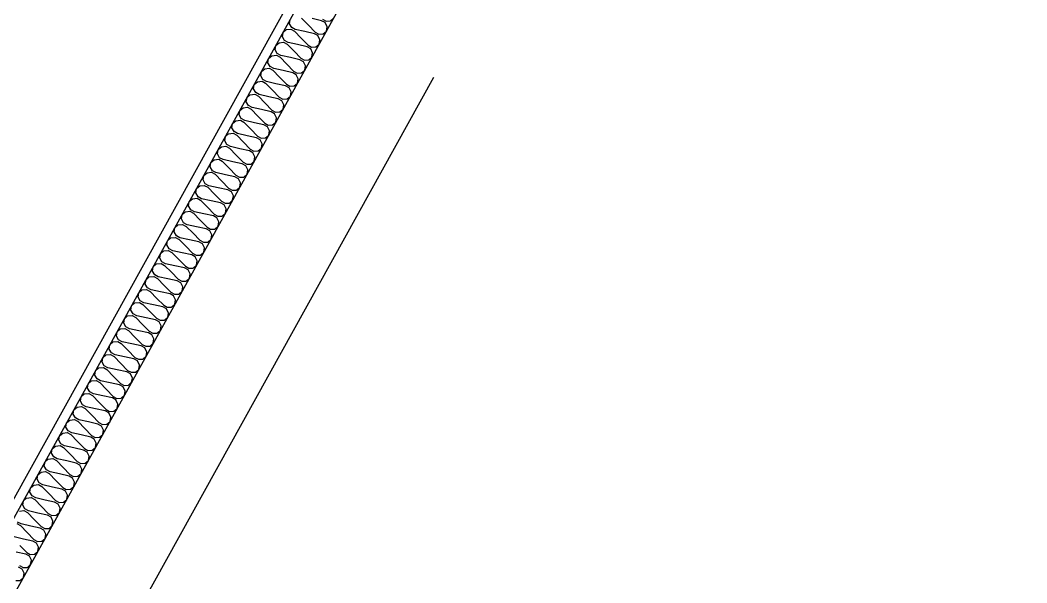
# Model space of a CAD drawing. Header units: millimetres. Extents: x -21000 to 567700, y 435000 to 850800.
# Drawn here: x 263850 to 266015, y 572703 to 573914 of the extents above; entities that cross this region are included whole.
import ezdxf
from ezdxf.xclip import XClip

# ---------------------------------------------------------------- set-up
doc = ezdxf.new("R2010")
doc.units = ezdxf.units.MM
doc.header["$LTSCALE"] = 700
doc.header["$XCLIPFRAME"] = 2
doc.layers.get('0').update_dxf_attribs({"color": 2})
for name, color, linetype in [('AB_Pbase$0$FIN', 6, 'Continuous'), ('AB_Pbase$0$HAT-BR', 5, 'Continuous'), ('AB_Pbase$0$INS', 8, 'Continuous')]:
    doc.layers.add(name, color=color, linetype=linetype)

# ---------------------------------------------------------------- blocks, each defined once
blk = doc.blocks.new('AB_Pbase$0$CON-108-B2F')
for p, q in [((-12950, 19180), (-2700, 19180)), ((-4180, 18930), (-11130, 18930))]:
    blk.add_line(p, q)
blk = doc.blocks.new('AB_Pbase$0$CON-108-B1F')
at = {"rotation": 359.9999999999997}
blk.add_blockref('AB_Pbase$0$CON-108-B2F', (0, 0), dxfattribs=at)
blk = doc.blocks.new('AB_Pbase$0$지하1층 동골조')
at = {"rotation": 60.99999813639858}
blk.add_blockref('AB_Pbase$0$CON-108-B1F', (136376.8, -71696.5), dxfattribs=at)
blk = doc.blocks.new('AB_Pbase')
at = {"layer": 'AB_Pbase$0$HAT-BR'}
h = blk.add_hatch(dxfattribs=at)
h.set_pattern_fill('ANSI31', color=256, scale=20, angle=145)
h.paths.add_polyline_path([(235929.4, 604527.6), (236063.8, 604661.9), (238153, 602571.6), (240063.6, 606018.4), (240229.8, 605926.3), (238280.5, 602409.7), (237010.4, 601140.3), (237826.9, 600323.4), (237692.5, 600189.1), (236741.7, 601140.4), (238029, 602427)])
h.paths.add_polyline_path([(238632.8, 599517.1), (232550.1, 593437.5), (232684.4, 593303.2), (238767.1, 599382.7)])
h.paths.add_polyline_path([(239573, 598576.4), (244422.5, 593724.3), (238339.7, 587644.8), (238205.4, 587779.2), (244153.8, 593724.4), (239438.6, 598442)])
h.paths.add_polyline_path([(253366.3, 576146.8), (254890.9, 574621.3), (254756.5, 574487), (253231.9, 576012.5)], flags=17)
h.paths.add_polyline_path([(246954.3, 581883.1), (245525.6, 580455.2), (245391.3, 580589.5), (246820, 582017.5)])
h.paths.add_polyline_path([(247173.6, 582371), (252407.6, 587602.2), (252541.9, 587467.8), (247308, 582236.6)])
h.paths.add_polyline_path([(260580.1, 582120.7), (261142.4, 583135.1), (260976.2, 583227.2), (260414, 582212.8)], flags=17)
h.paths.add_polyline_path([(263886.9, 576046.1), (264234.4, 575698.5), (264194.3, 575658.4), (265114.4, 575148.5), (265206.5, 575314.6)])
edge = h.paths.add_edge_path()
edge.add_line((263638.9, 581842.7), (261303.6, 583137.2))
edge.add_line((261303.6, 583137.2), (261395.8, 583303.3))
edge.add_line((261395.8, 583303.3), (265930.7, 580789.6))
edge.add_line((265930.7, 580789.6), (269809.1, 587786.6))
edge.add_line((269809.1, 587786.6), (269975.3, 587694.4))
edge.add_line((269975.3, 587694.4), (266096.8, 580697.5))
edge.add_line((266096.8, 580697.5), (266534.1, 580455.1))
edge.add_line((266534.1, 580455.1), (266442, 580288.9))
edge.add_line((266442, 580288.9), (263805.1, 581750.6))
edge.add_line((263638.9, 581842.7), (262485.1, 579761.3))
edge.add_line((263805.1, 581750.6), (261405.4, 577421.6))
edge.add_line((262393, 579595.1), (259935.3, 580957.4))
edge.add_line((262485.1, 579761.3), (259861.3, 581215.7))
edge.add_line((262393, 579595.1), (261239.3, 577513.7))
edge.add_line((259861.3, 581215.7), (259168.1, 579965.2))
edge.add_line((259334.3, 579873.1), (259168.1, 579965.2))
edge.add_line((259935.3, 580957.4), (259334.3, 579873.1))
edge.add_line((261239.3, 577513.7), (258615.4, 578968.1))
edge.add_line((258615.4, 578968.1), (258523.3, 578802))
edge.add_line((258523.3, 578802), (263739.4, 575910.6))
edge.add_line((263739.4, 575910.6), (263879.2, 576050.4))
edge.add_line((263879.2, 576050.4), (261405.4, 577421.6))
edge = h.paths.add_edge_path()
edge.add_line((273761.7, 610263.5), (273411.9, 610457.4))
edge.add_line((273411.9, 610457.4), (273281, 610221.2))
edge.add_line((273281, 610221.2), (271837.9, 611021.2))
edge.add_line((271837.9, 611021.2), (270579.8, 608751.5))
edge.add_line((270579.8, 608751.5), (267899.1, 610237.5))
edge.add_line((267899.1, 610237.5), (268345.1, 611042.1))
edge.add_line((268345.1, 611042.1), (267907.8, 611284.5))
edge.add_line((267907.8, 611284.5), (267461.8, 610479.9))
edge.add_line((267461.8, 610479.9), (264676.1, 612024))
edge.add_line((264676.1, 612024), (266867.4, 615977.3))
edge.add_line((266867.4, 615977.3), (266701.3, 616069.4))
edge.add_line((266701.3, 616069.4), (265295.3, 613533))
edge.add_line((265295.3, 613533), (264945.5, 613726.9))
edge.add_line((264945.5, 613726.9), (264853.4, 613560.7))
edge.add_line((264853.4, 613560.7), (265203.2, 613366.8))
edge.add_line((265203.2, 613366.8), (264417.8, 611949.9))
edge.add_line((264417.8, 611949.9), (276229.5, 605402.6))
edge.add_line((276229.5, 605402.6), (278088.8, 608756.8))
edge.add_line((278088.8, 608756.8), (278565.5, 608492.5))
edge.add_line((278565.5, 608492.5), (278798.2, 608912.4))
edge.add_line((278798.2, 608912.4), (278719.4, 608956))
edge.add_line((278719.4, 608956), (278578.9, 608702.3))
edge.add_line((278578.9, 608702.3), (278093.4, 608971.4))
edge.add_line((278093.4, 608971.4), (278825.5, 610292.1))
edge.add_line((278825.5, 610292.1), (278746.8, 610335.7))
edge.add_line((278746.8, 610335.7), (278092.3, 609155))
edge.add_line((278092.3, 609155), (277414.5, 609530.7))
edge.add_line((277414.5, 609530.7), (277370.8, 609452))
edge.add_line((277370.8, 609452), (278048.7, 609076.3))
edge.add_line((278048.7, 609076.3), (276155.5, 605660.9))
edge.add_line((276155.5, 605660.9), (275027.2, 606286.3))
edge.add_line((275027.2, 606286.3), (275473.2, 607090.9))
edge.add_line((275473.2, 607090.9), (275394.5, 607134.6))
edge.add_line((275394.5, 607134.6), (274948.5, 606329.9))
edge.add_line((274948.5, 606329.9), (274668.6, 606485.1))
edge.add_line((274668.6, 606485.1), (275114.6, 607289.7))
edge.add_line((275114.6, 607289.7), (275035.9, 607333.3))
edge.add_line((275035.9, 607333.3), (274589.9, 606528.7))
edge.add_line((274589.9, 606528.7), (270746, 608659.4))
edge.add_line((270746, 608659.4), (271911.9, 610762.9))
edge.add_line((271911.9, 610762.9), (273538.7, 609861.1))
edge.add_line((273538.7, 609861.1), (273766.6, 610272.2))
h.paths.add_polyline_path([(249823.9, 630123.9), (248214.6, 631015.9), (248122.5, 630849.7), (249731.8, 629957.7)])
h.paths.add_polyline_path([(264448.6, 621462.8), (264706.6, 621319.7), (264798.7, 621485.9), (263959.1, 621951.3), (263866.9, 621785.1), (264282.4, 621554.9), (263271.6, 619731.3), (263437.7, 619639.2)])
h.paths.add_polyline_path([(269499.6, 619034.5), (268660, 619499.9), (268567.9, 619333.7), (269048.9, 619067.1), (267972.6, 617125.4), (268138.8, 617033.3), (269215.1, 618975), (269407.5, 618868.3)])
h.paths.add_polyline_path([(278950.9, 618872.1), (277573.4, 619635.6), (275440.2, 615787.3), (272265.3, 617547.2), (272173.2, 617381), (274499.7, 616091.4), (273527.6, 614337.8), (273693.8, 614245.7), (274665.9, 615999.3), (276004, 615257.5), (276166.4, 615550.5), (275676.7, 615822), (277647.4, 619377.4), (278858.8, 618705.9)])
h.paths.add_polyline_path([(271683.5, 616497.6), (271517.4, 616589.7), (270492, 614739.9), (270658.2, 614647.8)])
h.paths.add_polyline_path([(266121, 619581), (265095.6, 617731.2), (264929.4, 617823.3), (265954.8, 619673.1)])
h.paths.add_polyline_path([(264405.1, 617124.9), (264497.2, 617291.1), (264296.1, 617402.6), (264203.9, 617236.4)])
edge = h.paths.add_edge_path()
edge.add_line((261140, 623342.4), (261232.1, 623508.6))
edge.add_line((261232.1, 623508.6), (257484.4, 625586))
edge.add_line((257484.4, 625586), (257392.3, 625419.8))
edge.add_line((257392.3, 625419.8), (258756.7, 624663.5))
edge.add_line((258756.7, 624663.5), (257030.8, 621549.9))
edge.add_line((257030.8, 621549.9), (255666.4, 622306.2))
edge.add_line((255666.4, 622306.2), (255622.7, 622227.5))
edge.add_line((255622.7, 622227.5), (256987.1, 621471.2))
edge.add_line((256987.1, 621471.2), (256735, 621016.4))
edge.add_line((256735, 621016.4), (256813.8, 620972.7))
edge.add_line((256813.8, 620972.7), (258835.4, 624619.9))
edge.add_line((258835.4, 624619.9), (261140, 623342.4))
h.paths.add_polyline_path([(252295.3, 623557.4), (252251.7, 623478.7), (252800.5, 623174.5), (252844.1, 623253.2)], flags=17)
h.paths.add_polyline_path([(278024, 614023.5), (278741.6, 615317.9), (277798.7, 613617.1), (277877.5, 613573.4), (278119.7, 614010.5), (279335.4, 613336.6), (279379.1, 613415.3), (278163.4, 614089.2), (278820.3, 615274.3), (278741.6, 615317.9)])
h.paths.add_polyline_path([(276999.8, 611990.1), (277047.9, 611963.4), (276926.7, 611744.8), (276799.9, 611815.1), (277163.5, 612471), (277242.2, 612427.4)], flags=17)
h.paths.add_polyline_path([(275349.5, 612653.4), (275456.1, 612845.8), (275766.5, 612673.7), (275659.8, 612481.3)], flags=17)
h.paths.add_polyline_path([(274915.1, 612859.8), (274748.9, 612952), (274506.5, 612514.6), (274672.7, 612422.5)], flags=17)
h.paths.add_polyline_path([(279024.5, 610867.8), (280144.5, 612888.1), (280223.2, 612844.5), (279103.3, 610824.1)])
h.paths.add_polyline_path([(279601.8, 610547.8), (280721.7, 612568.2), (280800.4, 612524.5), (279680.5, 610504.2)])
edge = h.paths.add_edge_path()
edge.add_line((268115.9, 579441.1), (268710.6, 579111.4))
edge.add_line((268710.6, 579111.4), (268676.7, 579050.2))
edge.add_line((268676.7, 579050.2), (271436.1, 577520.6))
edge.add_line((271436.1, 577520.6), (271470, 577581.9))
edge.add_line((271470, 577581.9), (271528.2, 577686.8))
edge.add_line((271528.2, 577686.8), (268174.1, 579546.1))
edge.add_line((268174.1, 579546.1), (268115.9, 579441.1))
h.paths.add_polyline_path([(252546, 576288.4), (251117.3, 574860.5), (254615.6, 571360.4), (257807.1, 577118), (257640.9, 577210.2), (255736.8, 573775), (255682.7, 573829.2), (255548.3, 573694.9), (255641, 573602.1), (254521.2, 571582.1), (251315.3, 574789.7), (252680.4, 576154.1)])
h.paths.add_polyline_path([(254748.7, 622094.5), (254457.8, 621569.8), (254624, 621477.7), (254914.9, 622002.4)], flags=17)
h.paths.add_polyline_path([(260390.1, 620339.5), (260224, 620431.6), (261377.8, 622513.2), (261544, 622421.1)])
h.paths.add_polyline_path([(246694.2, 601788.4), (244262.8, 603136.2), (244354.9, 603302.4), (246786.3, 601954.6)])
h.paths.add_polyline_path([(264513.8, 616681.6), (263362.4, 614604.4), (263948.4, 614279.6), (263856.3, 614113.4), (262500.6, 614864.9), (262592.7, 615031.1), (263196.2, 614696.5), (264347.6, 616773.8)])
h.paths.add_polyline_path([(251505.8, 616203), (251413.7, 616036.9), (267384.3, 607184.2), (267476.4, 607350.4)])
h.paths.add_polyline_path([(271057.7, 605148), (274188.8, 603412.4), (272429, 600237.5), (270189.9, 601478.7), (270097.8, 601312.5), (274624, 598803.6), (274716.1, 598969.8), (272595.1, 600145.4), (274355, 603320.3), (277464.3, 601596.8), (270405.5, 588862.3), (265870.5, 591376.1), (265778.4, 591209.9), (270479.5, 588604), (277722.6, 601670.9), (271149.8, 605314.2)])
h.paths.add_polyline_path([(255481.8, 630440.5), (255389.7, 630274.4), (255792, 630051.4), (254296.4, 627353.1), (254375.1, 627309.5), (255870.8, 630007.7), (258726.4, 628424.8), (257230.8, 625726.6), (257396.9, 625634.5), (258984.7, 628498.9)])
h.paths.add_polyline_path([(252754.7, 624571.9), (253714.6, 626303.6), (253793.4, 626260), (252833.4, 624528.2)])
h.paths.add_polyline_path([(271454, 617733.9), (271546.1, 617900.1), (271143.9, 618123.1), (271051.8, 617956.9)])
h.paths.add_polyline_path([(274129.6, 612597.8), (274173.2, 612676.5), (272975, 613340.7), (272679.2, 612807.2), (272845.4, 612715.1), (273097.5, 613169.9)], flags=17)
h.paths.add_polyline_path([(261119, 615848), (261285.2, 615755.9), (262691.1, 618292.3), (262525, 618384.4)])
h.paths.add_polyline_path([(261302.7, 615746.2), (261210.6, 615580), (261503.6, 615417.6), (261595.7, 615583.7)], flags=17)
h.paths.add_polyline_path([(260779.6, 615235.7), (260945.8, 615143.6), (260407.7, 614172.8), (247559.5, 621294.6), (247428.3, 621367.4), (245110.6, 622652.1), (245202.7, 622818.3), (246042.3, 622352.9), (246488.4, 623157.5), (246654.5, 623065.4), (246208.5, 622260.8), (248062.7, 621233), (249400.8, 623646.9), (248952.5, 623895.4), (248996.2, 623974.1), (249984.5, 623426.3), (249940.9, 623347.5), (249479.5, 623603.3), (248141.4, 621189.3), (250017.5, 620149.4), (251359.6, 622570.7), (250948.5, 622798.5), (250988.1, 622869.9), (251939.3, 622342.7), (251895.6, 622264), (251434.3, 622519.7), (250096.2, 620105.8), (252811.9, 618600.4), (253257.9, 619405.1), (253336.6, 619361.5), (252890.6, 618556.8), (253257.9, 618353.2), (254159.7, 619980), (253792.3, 620183.6), (253676, 619973.7), (253597.3, 620017.3), (253905.1, 620572.7), (254071.3, 620480.6), (253971.9, 620301.3), (254627.9, 619937.7), (254535.8, 619771.5), (254238.4, 619936.4), (253336.7, 618309.6), (254613.6, 617601.7), (255607.5, 619394.7), (255773.6, 619302.6), (254779.8, 617509.6), (260333.6, 614431.1)])
h.paths.add_polyline_path([(251257.3, 624727.3), (251091.2, 624819.4), (250887.5, 624452.1), (248071, 626013.3), (247978.9, 625847.1), (247979.1, 625847), (246827.7, 623769.8), (246993.9, 623677.6), (248145.3, 625754.9), (251552, 623866.5), (251644.1, 624032.7), (251053.7, 624359.9)])
h.paths.add_polyline_path([(239278.8, 608614.4), (239444.9, 608522.3), (239503.1, 608627.2), (240058.5, 608319.4), (240150.6, 608485.5), (239595.2, 608793.4), (239937, 609410), (239416.6, 609698.5), (239373, 609619.7), (239727.2, 609423.4)], flags=17)
h.paths.add_polyline_path([(249096, 617321.6), (249188.1, 617487.8), (246328.1, 619073.1), (246196.9, 619145.8), (244727.6, 619960.3), (244635.4, 619794.1)])
h.paths.add_polyline_path([(244912.1, 609773.6), (245004.2, 609939.8), (238523.3, 613532.3), (235245.5, 607619), (234042, 606416.1), (235434.6, 605022.7), (235569, 605157.1), (234240, 606486.8), (235318, 607564.2), (236122.2, 609014.9), (238706.7, 607582.3), (238270.4, 606795.2), (238991.9, 606395.2), (239084, 606561.4), (238528.6, 606869.2), (239047.4, 607805.1), (238881.2, 607897.2), (238798.8, 607748.5), (238357.1, 607993.3), (239086.7, 609309.6), (239008, 609353.3), (238278.4, 608037), (236214.3, 609181.1), (238509.9, 613322.4), (242795.5, 610946.9), (241038.1, 607776.4), (241204.2, 607684.3), (242961.7, 610854.8)])
h.paths.add_polyline_path([(254770.9, 631457.8), (254937, 631365.6), (255145.7, 631742.1), (254979.5, 631834.2)])
h.paths.add_polyline_path([(254539.5, 630648.5), (254373.3, 630740.6), (254143, 630325.1), (253548.3, 630654.8), (253504.7, 630576.1), (254099.4, 630246.4), (253042.5, 628339.7), (251765.6, 629047.6), (252822.5, 630954.2), (252848.7, 630939.7), (252892.3, 631018.4), (252787.4, 631076.6), (251686.9, 629091.2), (250436.1, 629784.5), (250344, 629618.3), (251594.7, 628925), (250494.2, 626939.6), (250599.2, 626881.5), (250642.8, 626960.2), (250616.6, 626974.7), (251673.5, 628881.4), (252950.4, 628173.6), (251893.5, 626266.9), (251298.8, 626596.6), (251255.1, 626517.9), (251849.9, 626188.2), (251488.7, 625536.6), (251654.9, 625444.5)])
at = {"layer": 'AB_Pbase$0$FIN'}
for p, q in [((260329.3, 566516), (265114.4, 575148.5)), ((260321.5, 566543.2), (265087.2, 575140.7))]:
    blk.add_line(p, q, dxfattribs=at)
at = {"layer": 'AB_Pbase$0$INS'}
for points in [[(263840.6, 572708.5), (263850, 572708.8), (263857, 572714.9), (263858.5, 572724.2), (263854.2, 572733), (263846.5, 572737.2)], [(263848.4, 572740.7), (263856.1, 572736.5), (263865.5, 572736.8), (263872.5, 572742.9), (263874, 572752.2), (263869.7, 572760.9), (263862, 572765.2), (263841.6, 572769.7)], [(263849.4, 572783.7), (263864, 572768.7), (263871.7, 572764.4), (263881, 572764.8), (263888, 572770.9), (263889.5, 572780.2), (263885.2, 572788.9), (263877.5, 572793.2), (263857.1, 572797.6), (263836.7, 572802.1)], [(263842.6, 572830.8), (263850.3, 572826.6), (263864.9, 572811.6), (263879.5, 572796.7), (263887.2, 572792.4), (263896.5, 572792.8), (263903.6, 572798.9), (263905, 572808.1), (263900.7, 572816.9), (263893, 572821.2), (263872.6, 572825.6), (263852.2, 572830.1), (263844.5, 572834.3)], [(263848.4, 572857.8), (263858.1, 572858.8), (263865.8, 572854.6), (263880.4, 572839.6), (263895, 572824.7), (263902.7, 572820.4), (263912, 572820.7), (263919.1, 572826.9), (263920.5, 572836.1), (263916.3, 572844.9), (263908.6, 572849.2), (263888.2, 572853.6), (263867.8, 572858.1), (263860.1, 572862.3), (263855.4, 572870.4), (263856.9, 572879.7), (263863.9, 572885.8), (263873.6, 572886.8), (263881.3, 572882.6), (263895.9, 572867.6), (263910.5, 572852.7), (263918.2, 572848.4), (263927.5, 572848.7), (263934.6, 572854.9), (263936.1, 572864.1), (263931.8, 572872.9), (263924.1, 572877.2), (263903.7, 572881.6), (263883.3, 572886.1), (263875.6, 572890.3), (263870.9, 572898.4), (263872.4, 572907.6), (263879.4, 572913.8), (263889.1, 572914.8), (263896.8, 572910.5), (263911.4, 572895.6), (263926, 572880.7), (263933.7, 572876.4), (263943, 572876.7), (263950.1, 572882.9), (263951.6, 572892.1), (263947.3, 572900.9), (263939.6, 572905.2), (263919.2, 572909.6), (263898.8, 572914), (263891.1, 572918.3), (263886.4, 572926.4), (263887.9, 572935.6), (263894.9, 572941.8), (263904.7, 572942.8), (263912.4, 572938.5), (263926.9, 572923.6), (263941.5, 572908.6), (263949.2, 572904.4), (263958.5, 572904.7), (263965.6, 572910.8), (263967.1, 572920.1), (263962.8, 572928.9), (263955.1, 572933.1), (263934.7, 572937.6), (263914.3, 572942), (263906.6, 572946.3), (263901.9, 572954.4), (263903.4, 572963.6), (263910.5, 572969.8), (263920.2, 572970.8), (263927.9, 572966.5), (263942.5, 572951.6), (263957, 572936.6), (263964.7, 572932.4), (263974.1, 572932.7), (263981.1, 572938.8), (263982.6, 572948.1), (263978.3, 572956.9), (263970.6, 572961.1), (263950.2, 572965.6), (263929.8, 572970), (263922.1, 572974.3), (263917.4, 572982.4), (263918.9, 572991.6), (263926, 572997.8), (263935.7, 572998.8), (263943.4, 572994.5), (263958, 572979.6), (263972.6, 572964.6), (263980.2, 572960.4), (263989.6, 572960.7), (263996.6, 572966.8), (263998.1, 572976.1), (263993.8, 572984.8), (263986.1, 572989.1), (263965.7, 572993.6), (263945.3, 572998), (263937.6, 573002.3), (263933, 573010.4), (263934.4, 573019.6), (263941.5, 573025.7), (263951.2, 573026.8), (263958.9, 573022.5), (263973.5, 573007.6), (263988.1, 572992.6), (263995.8, 572988.3), (264005.1, 572988.7), (264012.2, 572994.8), (264013.6, 573004.1), (264009.3, 573012.8), (264001.6, 573017.1), (263981.2, 573021.6), (263960.8, 573026), (263953.1, 573030.3), (263948.5, 573038.3), (263949.9, 573047.6), (263957, 573053.7), (263966.7, 573054.8), (263974.4, 573050.5), (263989, 573035.5), (264003.6, 573020.6), (264011.3, 573016.3), (264020.6, 573016.7), (264027.7, 573022.8), (264029.1, 573032), (264024.8, 573040.8), (264017.2, 573045.1), (263996.8, 573049.5), (263976.4, 573054), (263968.7, 573058.3), (263964, 573066.3), (263965.5, 573075.6), (263972.5, 573081.7), (263982.2, 573082.7), (263989.9, 573078.5), (264004.5, 573063.5), (264019.1, 573048.6), (264026.8, 573044.3), (264036.1, 573044.6), (264043.2, 573050.8), (264044.6, 573060), (264040.4, 573068.8), (264032.7, 573073.1), (264012.3, 573077.5), (263991.9, 573082), (263984.2, 573086.2), (263979.5, 573094.3), (263981, 573103.6), (263988, 573109.7), (263997.7, 573110.7), (264005.4, 573106.5), (264020, 573091.5), (264034.6, 573076.6), (264042.3, 573072.3), (264051.6, 573072.6), (264058.7, 573078.8), (264060.2, 573088), (264055.9, 573096.8), (264048.2, 573101.1), (264027.8, 573105.5), (264007.4, 573110), (263999.7, 573114.2), (263995, 573122.3), (263996.5, 573131.6), (264003.5, 573137.7), (264013.3, 573138.7), (264021, 573134.5), (264035.5, 573119.5), (264050.1, 573104.6), (264057.8, 573100.3), (264067.1, 573100.6), (264074.2, 573106.8), (264075.7, 573116), (264071.4, 573124.8), (264063.7, 573129.1), (264043.3, 573133.5), (264022.9, 573138), (264015.2, 573142.2), (264010.5, 573150.3), (264012, 573159.5), (264019.1, 573165.7), (264028.8, 573166.7), (264036.5, 573162.4), (264051, 573147.5), (264065.6, 573132.6), (264073.3, 573128.3), (264082.7, 573128.6), (264089.7, 573134.8), (264091.2, 573144), (264086.9, 573152.8), (264079.2, 573157), (264058.8, 573161.5), (264038.4, 573165.9), (264030.7, 573170.2), (264026, 573178.3), (264027.5, 573187.5), (264034.6, 573193.7), (264044.3, 573194.7), (264052, 573190.4), (264066.6, 573175.5), (264081.1, 573160.5), (264088.8, 573156.3), (264098.2, 573156.6), (264105.2, 573162.7), (264106.7, 573172), (264102.4, 573180.8), (264094.7, 573185), (264074.3, 573189.5), (264053.9, 573193.9), (264046.2, 573198.2), (264041.5, 573206.3), (264043, 573215.5), (264050.1, 573221.7), (264059.8, 573222.7), (264067.5, 573218.4), (264082.1, 573203.5), (264096.7, 573188.5), (264104.4, 573184.3), (264113.7, 573184.6), (264120.7, 573190.7), (264122.2, 573200), (264117.9, 573208.8), (264110.2, 573213), (264089.8, 573217.5), (264069.4, 573221.9), (264061.7, 573226.2), (264057.1, 573234.3), (264058.5, 573243.5), (264065.6, 573249.7), (264075.3, 573250.7), (264083, 573246.4), (264097.6, 573231.5), (264112.2, 573216.5), (264119.9, 573212.3), (264129.2, 573212.6), (264136.3, 573218.7), (264137.7, 573228), (264133.4, 573236.7), (264125.7, 573241), (264105.3, 573245.5), (264084.9, 573249.9), (264077.2, 573254.2), (264072.6, 573262.2), (264074, 573271.5), (264081.1, 573277.6), (264090.8, 573278.7), (264098.5, 573274.4), (264113.1, 573259.5), (264127.7, 573244.5), (264135.4, 573240.2), (264144.7, 573240.6), (264151.8, 573246.7), (264153.2, 573256), (264149, 573264.7), (264141.3, 573269), (264120.9, 573273.4), (264100.5, 573277.9), (264092.8, 573282.2), (264088.1, 573290.2), (264089.6, 573299.5), (264096.6, 573305.6), (264106.3, 573306.6), (264114, 573302.4), (264128.6, 573287.4), (264143.2, 573272.5), (264150.9, 573268.2), (264160.2, 573268.5), (264167.3, 573274.7), (264168.8, 573283.9), (264164.5, 573292.7), (264156.8, 573297), (264136.4, 573301.4), (264116, 573305.9), (264108.3, 573310.1), (264103.6, 573318.2), (264105.1, 573327.5), (264112.1, 573333.6), (264121.8, 573334.6), (264129.5, 573330.4), (264144.1, 573315.4), (264158.7, 573300.5), (264166.4, 573296.2), (264175.7, 573296.5), (264182.8, 573302.7), (264184.3, 573311.9), (264180, 573320.7), (264172.3, 573325), (264151.9, 573329.4), (264131.5, 573333.9), (264123.8, 573338.1), (264119.1, 573346.2), (264120.6, 573355.5), (264127.6, 573361.6), (264137.4, 573362.6), (264145.1, 573358.4), (264159.6, 573343.4), (264174.2, 573328.5), (264181.9, 573324.2), (264191.2, 573324.5), (264198.3, 573330.7), (264199.8, 573339.9), (264195.5, 573348.7), (264187.8, 573353), (264167.4, 573357.4), (264147, 573361.9), (264139.3, 573366.1), (264134.6, 573374.2), (264136.1, 573383.4), (264143.2, 573389.6), (264152.9, 573390.6), (264160.6, 573386.3), (264175.2, 573371.4), (264189.7, 573356.5), (264197.4, 573352.2), (264206.8, 573352.5), (264213.8, 573358.7), (264215.3, 573367.9), (264211, 573376.7), (264203.3, 573380.9), (264182.9, 573385.4), (264162.5, 573389.8), (264154.8, 573394.1), (264150.1, 573402.2), (264151.6, 573411.4), (264158.7, 573417.6), (264168.4, 573418.6), (264176.1, 573414.3), (264190.7, 573399.4), (264205.3, 573384.4), (264212.9, 573380.2), (264222.3, 573380.5), (264229.3, 573386.6), (264230.8, 573395.9), (264226.5, 573404.7), (264218.8, 573408.9), (264198.4, 573413.4), (264178, 573417.8), (264170.3, 573422.1), (264165.7, 573430.2), (264167.1, 573439.4), (264174.2, 573445.6), (264183.9, 573446.6), (264191.6, 573442.3), (264206.2, 573427.4), (264220.8, 573412.4), (264228.5, 573408.2), (264237.8, 573408.5), (264244.9, 573414.6), (264246.3, 573423.9), (264242, 573432.7), (264234.3, 573436.9), (264213.9, 573441.4), (264193.5, 573445.8), (264185.8, 573450.1), (264181.2, 573458.2), (264182.6, 573467.4), (264189.7, 573473.6), (264199.4, 573474.6), (264207.1, 573470.3), (264221.7, 573455.4), (264236.3, 573440.4), (264244, 573436.2), (264253.3, 573436.5), (264260.4, 573442.6), (264261.8, 573451.9), (264257.5, 573460.6), (264249.9, 573464.9), (264229.5, 573469.4), (264209, 573473.8), (264201.4, 573478.1), (264196.7, 573486.2), (264198.1, 573495.4), (264205.2, 573501.5), (264214.9, 573502.6), (264222.6, 573498.3), (264237.2, 573483.4), (264251.8, 573468.4), (264259.5, 573464.1), (264268.8, 573464.5), (264275.9, 573470.6), (264277.3, 573479.9), (264273.1, 573488.6), (264265.4, 573492.9), (264245, 573497.4), (264224.6, 573501.8), (264216.9, 573506.1), (264212.2, 573514.1), (264213.7, 573523.4), (264220.7, 573529.5), (264230.4, 573530.6), (264238.1, 573526.3), (264252.7, 573511.3), (264267.3, 573496.4), (264275, 573492.1), (264284.3, 573492.5), (264291.4, 573498.6), (264292.9, 573507.8), (264288.6, 573516.6), (264280.9, 573520.9), (264260.5, 573525.3), (264240.1, 573529.8), (264232.4, 573534.1), (264227.7, 573542.1), (264229.2, 573551.4), (264236.2, 573557.5), (264246, 573558.5), (264253.6, 573554.3), (264268.2, 573539.3), (264282.8, 573524.4), (264290.5, 573520.1), (264299.8, 573520.4), (264306.9, 573526.6), (264308.4, 573535.8), (264304.1, 573544.6), (264296.4, 573548.9), (264276, 573553.3), (264255.6, 573557.8), (264247.9, 573562), (264243.2, 573570.1), (264244.7, 573579.4), (264251.8, 573585.5), (264261.5, 573586.5), (264269.2, 573582.3), (264283.7, 573567.3), (264298.3, 573552.4), (264306, 573548.1), (264315.4, 573548.4), (264322.4, 573554.6), (264323.9, 573563.8), (264319.6, 573572.6), (264311.9, 573576.9), (264291.5, 573581.3), (264271.1, 573585.8), (264263.4, 573590), (264258.7, 573598.1), (264260.2, 573607.4), (264267.3, 573613.5), (264277, 573614.5), (264284.7, 573610.3), (264299.3, 573595.3), (264313.8, 573580.4), (264321.5, 573576.1), (264330.9, 573576.4), (264337.9, 573582.6), (264339.4, 573591.8), (264335.1, 573600.6), (264327.4, 573604.9), (264307, 573609.3), (264286.6, 573613.8), (264278.9, 573618), (264274.2, 573626.1), (264275.7, 573635.3), (264282.8, 573641.5), (264292.5, 573642.5), (264300.2, 573638.2), (264314.8, 573623.3), (264329.4, 573608.4), (264337.1, 573604.1), (264346.4, 573604.4), (264353.4, 573610.6), (264354.9, 573619.8), (264350.6, 573628.6), (264342.9, 573632.8), (264322.5, 573637.3), (264302.1, 573641.7), (264294.4, 573646), (264289.8, 573654.1), (264291.2, 573663.3), (264298.3, 573669.5), (264308, 573670.5), (264315.7, 573666.2), (264330.3, 573651.3), (264344.9, 573636.3), (264352.6, 573632.1), (264361.9, 573632.4), (264369, 573638.5), (264370.4, 573647.8), (264366.1, 573656.6), (264358.4, 573660.8), (264338, 573665.3), (264317.6, 573669.7), (264309.9, 573674), (264305.3, 573682.1), (264306.7, 573691.3), (264313.8, 573697.5), (264323.5, 573698.5), (264331.2, 573694.2), (264345.8, 573679.3), (264360.4, 573664.3), (264368.1, 573660.1), (264377.4, 573660.4), (264384.5, 573666.5), (264385.9, 573675.8), (264381.7, 573684.6), (264374, 573688.8), (264353.6, 573693.3), (264333.2, 573697.7), (264325.5, 573702), (264320.8, 573710.1), (264322.3, 573719.3), (264329.3, 573725.5), (264339, 573726.5), (264346.7, 573722.2), (264361.3, 573707.3), (264375.9, 573692.3), (264383.6, 573688.1), (264392.9, 573688.4), (264400, 573694.5), (264401.5, 573703.8), (264397.2, 573712.5), (264389.5, 573716.8), (264369.1, 573721.3), (264348.7, 573725.7), (264341, 573730), (264336.3, 573738), (264337.8, 573747.3), (264344.8, 573753.4), (264354.5, 573754.5), (264362.2, 573750.2), (264376.8, 573735.3), (264391.4, 573720.3), (264399.1, 573716), (264408.4, 573716.4), (264415.5, 573722.5), (264417, 573731.8), (264412.7, 573740.5), (264405, 573744.8), (264384.6, 573749.2), (264364.2, 573753.7), (264356.5, 573758), (264351.8, 573766), (264353.3, 573775.3), (264360.3, 573781.4), (264370.1, 573782.4), (264377.8, 573778.2), (264392.3, 573763.2), (264406.9, 573748.3), (264414.6, 573744), (264423.9, 573744.3), (264431, 573750.5), (264432.5, 573759.7), (264428.2, 573768.5), (264420.5, 573772.8), (264400.1, 573777.2), (264379.7, 573781.7), (264372, 573785.9), (264367.3, 573794), (264368.8, 573803.3), (264375.9, 573809.4), (264385.6, 573810.4), (264393.3, 573806.2), (264407.9, 573791.2), (264422.4, 573776.3), (264430.1, 573772), (264439.5, 573772.3), (264446.5, 573778.5), (264448, 573787.7), (264443.7, 573796.5), (264436, 573800.8), (264415.6, 573805.2), (264395.2, 573809.7), (264387.5, 573813.9), (264382.8, 573822), (264384.3, 573831.3), (264391.4, 573837.4), (264401.1, 573838.4), (264408.8, 573834.2), (264423.4, 573819.2), (264438, 573804.3), (264445.6, 573800), (264455, 573800.3), (264462, 573806.5), (264463.5, 573815.7), (264459.2, 573824.5), (264451.5, 573828.8), (264431.1, 573833.2), (264410.7, 573837.7), (264403, 573841.9), (264398.4, 573850), (264399.8, 573859.2), (264406.9, 573865.4), (264416.6, 573866.4), (264424.3, 573862.1), (264438.9, 573847.2), (264453.5, 573832.3), (264461.2, 573828), (264470.5, 573828.3), (264477.5, 573834.5), (264479, 573843.7), (264474.7, 573852.5), (264467, 573856.7), (264446.6, 573861.2), (264426.2, 573865.6), (264418.5, 573869.9), (264413.9, 573878), (264415.3, 573887.2), (264422.4, 573893.4), (264432.1, 573894.4), (264439.8, 573890.1), (264454.4, 573875.2), (264469, 573860.2), (264476.7, 573856), (264486, 573856.3), (264493.1, 573862.4), (264494.5, 573871.7), (264490.2, 573880.5), (264482.6, 573884.7), (264462.1, 573889.2), (264441.7, 573893.6), (264434.1, 573897.9), (264429.4, 573906), (264430.8, 573915.2)], [(264455.3, 573918.1), (264469.9, 573903.2), (264484.5, 573888.2), (264492.2, 573884), (264501.5, 573884.3), (264508.6, 573890.4), (264510, 573899.7), (264505.8, 573908.5), (264498.1, 573912.7), (264477.7, 573917.2)], [(264500, 573916.2), (264507.7, 573912), (264517, 573912.3), (264524.1, 573918.4)]]:
    blk.add_lwpolyline(points, dxfattribs=at)
at = {"rotation": 359.9999999999994}
blk.add_blockref('AB_Pbase$0$지하1층 동골조', (146945.1, 639965.2), dxfattribs=at)

msp = doc.modelspace()

# ---------------------------------------------------------------- block references
ref = msp.add_blockref('AB_Pbase', (0, 0))
XClip(ref).set_block_clipping_path([(-0.000000015, 445500.0000000148), (493845.7187941075, 839949.3912975936)])

doc.saveas('drawing.dxf')
